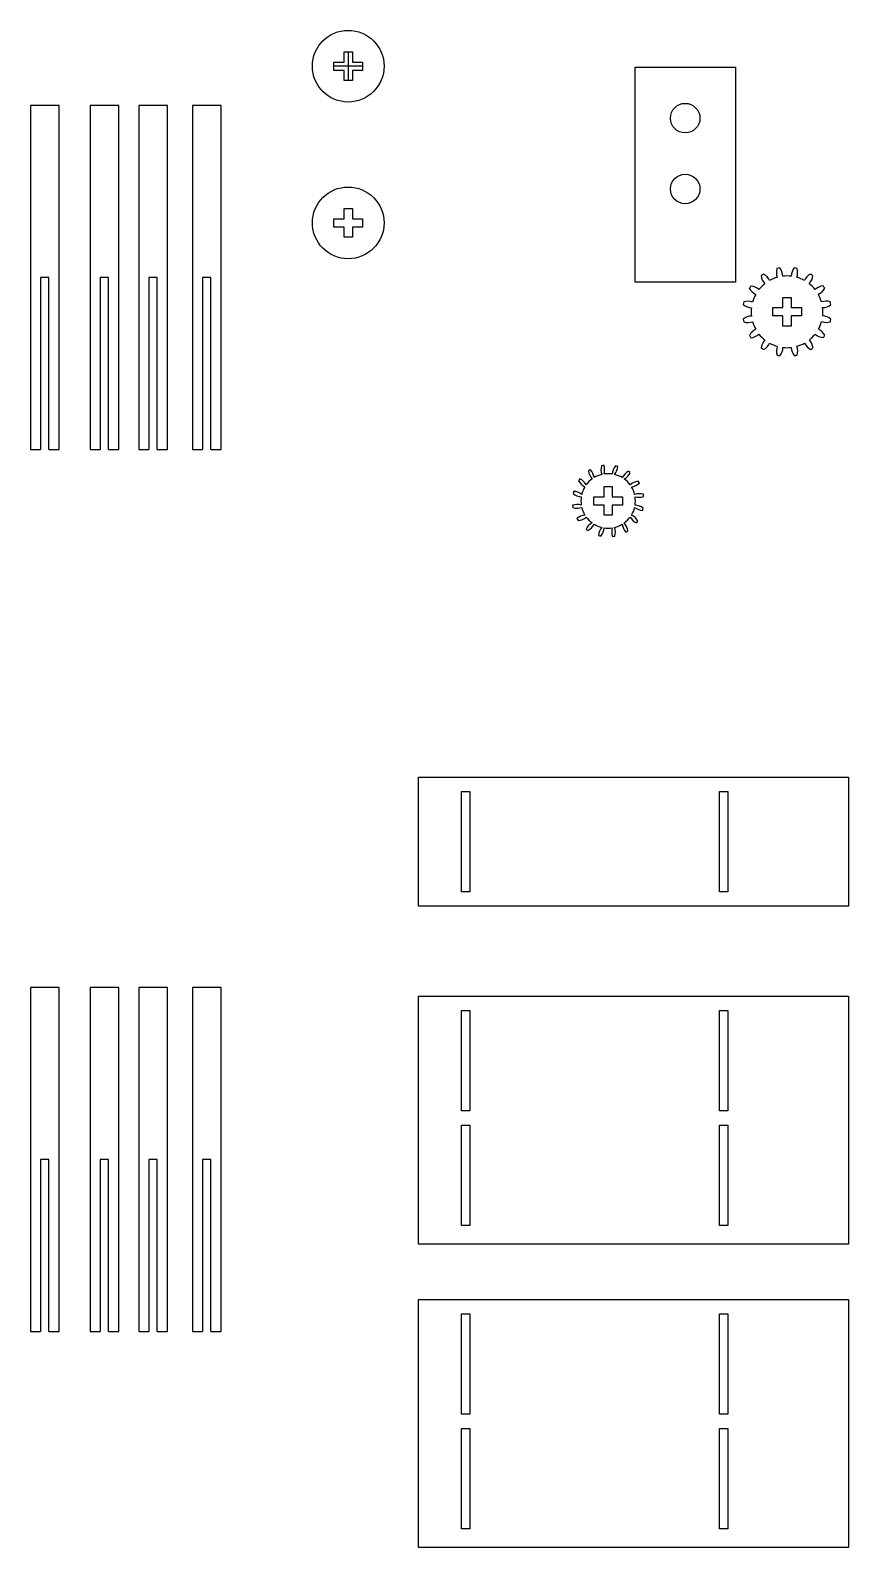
# Model space of a CAD drawing. Header units: millimetres. Extents: x 9580 to 14459, y 6196 to 7212.
# Drawn here: x 10253 to 10538, y 6349 to 6878 of the extents above; entities that cross this region are included whole.
import ezdxf

# ---------------------------------------------------------------- set-up
doc = ezdxf.new("R2010")
doc.units = ezdxf.units.MM

msp = doc.modelspace()

# ---------------------------------------------------------------- linework, layer by layer
for p, q in [((10363.48, 6870.33), (10363.48, 6860.33)), ((10368.48, 6865.33), (10358.48, 6865.33)), ((10262.62, 6851.67), (10252.62, 6851.67)), ((10252.62, 6851.67), (10252.62, 6731.67)), ((10262.62, 6731.67), (10262.62, 6851.67)), ((10283.44, 6851.67), (10273.44, 6851.67)), ((10273.44, 6851.67), (10273.44, 6731.67)), ((10283.44, 6731.67), (10283.44, 6851.67)), ((10300.41, 6851.67), (10290.41, 6851.67)), ((10290.41, 6851.67), (10290.41, 6731.67)), ((10300.41, 6731.67), (10300.41, 6851.67)), ((10319.15, 6851.67), (10309.15, 6851.67)), ((10309.15, 6851.67), (10309.15, 6731.67)), ((10319.15, 6731.67), (10319.15, 6851.67)), ((10259.07, 6791.67), (10256.17, 6791.67)), ((10256.17, 6791.67), (10256.17, 6731.67)), ((10259.07, 6731.67), (10259.07, 6791.67)), ((10279.89, 6791.67), (10276.99, 6791.67)), ((10276.99, 6791.67), (10276.99, 6731.67)), ((10279.89, 6731.67), (10279.89, 6791.67)), ((10296.86, 6791.67), (10293.96, 6791.67)), ((10293.96, 6791.67), (10293.96, 6731.67)), ((10296.86, 6731.67), (10296.86, 6791.67)), ((10315.6, 6791.67), (10312.7, 6791.67)), ((10312.7, 6791.67), (10312.7, 6731.67)), ((10315.6, 6731.67), (10315.6, 6791.67)), ((10252.62, 6731.67), (10256.17, 6731.67)), ((10259.07, 6731.67), (10262.62, 6731.67)), ((10273.44, 6731.67), (10276.99, 6731.67)), ((10279.89, 6731.67), (10283.44, 6731.67)), ((10290.41, 6731.67), (10293.96, 6731.67)), ((10296.86, 6731.67), (10300.41, 6731.67)), ((10309.15, 6731.67), (10312.7, 6731.67)), ((10315.6, 6731.67), (10319.15, 6731.67)), ((10262.62, 6544.08), (10252.62, 6544.08)), ((10252.62, 6544.08), (10252.62, 6424.08)), ((10262.62, 6424.08), (10262.62, 6544.08)), ((10283.44, 6544.08), (10273.44, 6544.08)), ((10273.44, 6544.08), (10273.44, 6424.08)), ((10283.44, 6424.08), (10283.44, 6544.08)), ((10300.41, 6544.08), (10290.41, 6544.08)), ((10290.41, 6544.08), (10290.41, 6424.08)), ((10300.41, 6424.08), (10300.41, 6544.08)), ((10319.15, 6544.08), (10309.15, 6544.08)), ((10309.15, 6544.08), (10309.15, 6424.08)), ((10319.15, 6424.08), (10319.15, 6544.08)), ((10259.07, 6484.08), (10256.17, 6484.08)), ((10256.17, 6484.08), (10256.17, 6424.08)), ((10259.07, 6424.08), (10259.07, 6484.08)), ((10279.89, 6484.08), (10276.99, 6484.08)), ((10276.99, 6484.08), (10276.99, 6424.08)), ((10279.89, 6424.08), (10279.89, 6484.08)), ((10296.86, 6484.08), (10293.96, 6484.08)), ((10293.96, 6484.08), (10293.96, 6424.08)), ((10296.86, 6424.08), (10296.86, 6484.08)), ((10315.6, 6484.08), (10312.7, 6484.08)), ((10312.7, 6484.08), (10312.7, 6424.08)), ((10315.6, 6424.08), (10315.6, 6484.08)), ((10252.62, 6424.08), (10256.17, 6424.08)), ((10259.07, 6424.08), (10262.62, 6424.08)), ((10273.44, 6424.08), (10276.99, 6424.08)), ((10279.89, 6424.08), (10283.44, 6424.08)), ((10290.41, 6424.08), (10293.96, 6424.08)), ((10296.86, 6424.08), (10300.41, 6424.08)), ((10309.15, 6424.08), (10312.7, 6424.08)), ((10315.6, 6424.08), (10319.15, 6424.08))]:
    msp.add_line(p, q)
for points in [[(10362.03, 6866.78), (10362.03, 6870.33), (10364.93, 6870.33), (10364.93, 6866.78)], [(10362.03, 6863.88), (10358.48, 6863.88), (10358.48, 6866.78), (10362.03, 6866.78)], [(10364.93, 6863.88), (10364.93, 6860.33), (10362.03, 6860.33), (10362.03, 6863.88)], [(10364.93, 6866.78), (10368.48, 6866.78), (10368.48, 6863.88), (10364.93, 6863.88)], [(10362.03, 6812.13), (10362.03, 6815.68), (10364.93, 6815.68), (10364.93, 6812.13)], [(10362.03, 6809.23), (10358.48, 6809.23), (10358.48, 6812.13), (10362.03, 6812.13)], [(10364.93, 6812.13), (10368.48, 6812.13), (10368.48, 6809.23), (10364.93, 6809.23)], [(10364.93, 6809.23), (10364.93, 6805.68), (10362.03, 6805.68), (10362.03, 6809.23)], [(10515.08, 6781.12), (10515.08, 6784.67), (10517.98, 6784.67), (10517.98, 6781.12)], [(10515.08, 6778.22), (10511.53, 6778.22), (10511.53, 6781.12), (10515.08, 6781.12)], [(10517.98, 6778.22), (10517.98, 6774.67), (10515.08, 6774.67), (10515.08, 6778.22)], [(10517.98, 6781.12), (10521.53, 6781.12), (10521.53, 6778.22), (10517.98, 6778.22)], [(10452.69, 6712.28), (10449.14, 6712.28), (10449.14, 6715.18), (10452.69, 6715.18)], [(10452.69, 6715.18), (10452.69, 6718.73), (10455.59, 6718.73), (10455.59, 6715.18)], [(10455.59, 6715.18), (10459.14, 6715.18), (10459.14, 6712.28), (10455.59, 6712.28)], [(10455.59, 6712.28), (10455.59, 6708.73), (10452.69, 6708.73), (10452.69, 6712.28)]]:
    msp.add_lwpolyline(points)
for points in [[(10463.51, 6865.02), (10498.51, 6865.02), (10498.51, 6790.02), (10463.51, 6790.02)], [(10388.01, 6617.43), (10538.01, 6617.43), (10538.01, 6572.43), (10388.01, 6572.43)], [(10405.91, 6612.43), (10405.91, 6577.43), (10403.01, 6577.43), (10403.01, 6612.43)], [(10495.91, 6612.43), (10495.91, 6577.43), (10493.01, 6577.43), (10493.01, 6612.43)], [(10388.01, 6540.99), (10538.01, 6540.99), (10538.01, 6454.48), (10388.01, 6454.48)], [(10405.91, 6535.99), (10405.91, 6500.99), (10403.01, 6500.99), (10403.01, 6535.99)], [(10495.91, 6535.99), (10495.91, 6500.99), (10493.01, 6500.99), (10493.01, 6535.99)], [(10405.91, 6495.99), (10405.91, 6460.99), (10403.01, 6460.99), (10403.01, 6495.99)], [(10495.91, 6495.99), (10495.91, 6460.99), (10493.01, 6460.99), (10493.01, 6495.99)], [(10388.01, 6435.21), (10538.01, 6435.21), (10538.01, 6348.7), (10388.01, 6348.7)], [(10405.91, 6430.21), (10405.91, 6395.21), (10403.01, 6395.21), (10403.01, 6430.21)], [(10495.91, 6430.21), (10495.91, 6395.21), (10493.01, 6395.21), (10493.01, 6430.21)], [(10405.91, 6390.21), (10405.91, 6355.21), (10403.01, 6355.21), (10403.01, 6390.21)], [(10495.91, 6390.21), (10495.91, 6355.21), (10493.01, 6355.21), (10493.01, 6390.21)]]:
    msp.add_lwpolyline(points, close=True)
for centre, radius in [((10363.48, 6865.33), 12.5), ((10481.01, 6847.22), 5.15), ((10481.01, 6822.52), 5.15), ((10363.48, 6810.68), 12.5)]:
    msp.add_circle(centre, radius)
for centre, radius, start, end in [((10517.78, 6793.39), 4.98, 163.9558, 200.0233), ((10516.53, 6779.67), 15.5, 99.4808, 103.1936), ((10510.13, 6791.86), 4.94, 2.5708, 38.8164), ((10522.93, 6791.87), 4.98, 141.4558, 177.5233), ((10516.53, 6779.67), 15.5, 76.9808, 80.6936), ((10515.28, 6793.38), 4.94, 340.0708, 16.3164), ((10516.53, 6779.67), 15.5, 144.4808, 148.1936), ((10503.38, 6783.76), 4.94, 47.5708, 83.8164), ((10516.53, 6779.67), 12.5, 128.418, 141.7408), ((10516.53, 6779.67), 15.5, 121.9808, 125.6936), ((10512.43, 6792.82), 4.98, 186.4558, 222.5233), ((10505.95, 6788.48), 4.94, 25.0708, 61.3164), ((10516.53, 6779.67), 12.5, 105.918, 119.2408), ((10516.53, 6779.67), 12.5, 83.418, 96.7408), ((10516.53, 6779.67), 12.5, 60.918, 74.2408), ((10527.11, 6788.49), 4.98, 118.9558, 155.0233), ((10520.62, 6792.81), 4.94, 317.5708, 353.8164), ((10516.53, 6779.67), 12.5, 38.418, 51.7408), ((10516.53, 6779.67), 15.5, 54.4808, 58.1936), ((10529.69, 6783.77), 4.98, 96.4558, 132.5233), ((10516.53, 6779.67), 15.5, 31.9808, 35.6936), ((10507.71, 6790.25), 4.98, 208.9558, 245.0233), ((10516.53, 6779.67), 12.5, 150.918, 164.2408), ((10525.34, 6790.25), 4.94, 295.0708, 331.3164), ((10516.53, 6779.67), 12.5, 15.918, 29.2408), ((10530.25, 6778.42), 4.98, 73.9558, 110.0233), ((10516.53, 6779.67), 15.5, 166.9808, 170.6936), ((10504.33, 6786.07), 4.98, 231.4558, 267.5233), ((10504.34, 6773.26), 4.94, 92.5708, 128.8164), ((10502.81, 6778.42), 4.94, 70.0708, 106.3164), ((10516.53, 6779.67), 12.5, 173.418, 186.7408), ((10528.72, 6786.07), 4.94, 272.5708, 308.8164), ((10516.53, 6779.67), 12.5, 353.418, 6.7408), ((10528.73, 6773.26), 4.98, 51.4558, 87.5233), ((10516.53, 6779.67), 15.5, 9.4808, 13.1936), ((10516.53, 6779.67), 15.5, 189.4808, 193.1936), ((10502.8, 6780.91), 4.98, 253.9558, 290.0233), ((10507.71, 6769.09), 4.94, 115.0708, 151.3164), ((10516.53, 6779.67), 12.5, 195.918, 209.2408), ((10516.53, 6779.67), 12.5, 330.918, 344.2408), ((10525.35, 6769.08), 4.98, 28.9558, 65.0233), ((10530.24, 6780.92), 4.94, 250.0708, 286.3164), ((10516.53, 6779.67), 15.5, 346.9808, 350.6936), ((10516.53, 6779.67), 15.5, 211.9808, 215.6936), ((10503.37, 6775.57), 4.98, 276.4558, 312.5233), ((10516.53, 6779.67), 12.5, 218.418, 231.7408), ((10512.43, 6766.52), 4.94, 137.5708, 173.8164), ((10505.94, 6770.84), 4.98, 298.9558, 335.0233), ((10516.53, 6779.67), 12.5, 240.918, 254.2408), ((10517.78, 6765.95), 4.94, 160.0708, 196.3164), ((10516.53, 6779.67), 12.5, 285.918, 299.2408), ((10515.28, 6765.94), 4.98, 343.9558, 20.0233), ((10527.11, 6770.85), 4.94, 205.0708, 241.3164), ((10516.53, 6779.67), 12.5, 308.418, 321.7408), ((10520.63, 6766.51), 4.98, 6.4558, 42.5233), ((10529.68, 6775.57), 4.94, 227.5708, 263.8164), ((10516.53, 6779.67), 15.5, 324.4808, 328.1936), ((10516.53, 6779.67), 15.5, 234.4808, 238.1936), ((10516.53, 6779.67), 15.5, 256.9808, 260.6936), ((10510.12, 6767.46), 4.98, 321.4558, 357.5233), ((10516.53, 6779.67), 12.5, 263.418, 276.7408), ((10522.93, 6767.47), 4.94, 182.5708, 218.8164), ((10516.53, 6779.67), 15.5, 279.4808, 283.1936), ((10516.53, 6779.67), 15.5, 301.9808, 305.6936), ((10456.59, 6724.58), 4.98, 163.2619, 198.9972), ((10454.14, 6713.73), 12.5, 97.0077, 100.6658), ((10447.91, 6724.51), 4.98, 343.7794, 19.0694), ((10460.56, 6722.81), 4.98, 140.7619, 176.4972), ((10452.5, 6726.07), 4.98, 321.2794, 356.5694), ((10454.14, 6713.73), 12.5, 74.5077, 78.1658), ((10454.14, 6713.73), 12.5, 142.0077, 145.6658), ((10448.2, 6723.13), 4.98, 208.2619, 243.9972), ((10442.11, 6716.94), 4.98, 28.7794, 64.0694), ((10454.14, 6713.73), 9.5, 126.2205, 143.7795), ((10454.14, 6713.73), 12.5, 119.5077, 123.1658), ((10452.25, 6724.69), 4.98, 185.7619, 221.4972), ((10444.25, 6721.3), 4.98, 6.2794, 41.5694), ((10454.14, 6713.73), 9.5, 103.7205, 121.2795), ((10454.14, 6713.73), 9.5, 81.2205, 98.7795), ((10454.14, 6713.73), 9.5, 58.7205, 76.2795), ((10463.55, 6719.66), 4.98, 118.2619, 153.9972), ((10457.35, 6725.75), 4.98, 298.7794, 334.0694), ((10454.14, 6713.73), 9.5, 36.2205, 53.7795), ((10454.14, 6713.73), 12.5, 52.0077, 55.6658), ((10465.1, 6715.61), 4.98, 95.7619, 131.4972), ((10461.71, 6723.61), 4.98, 276.2794, 311.5694), ((10454.14, 6713.73), 12.5, 29.5077, 33.1658), ((10454.14, 6713.73), 12.5, 164.5077, 168.1658), ((10445.05, 6720.15), 4.98, 230.7619, 266.4972), ((10441.79, 6712.09), 4.98, 51.2794, 86.5694), ((10454.14, 6713.73), 9.5, 171.2205, 188.7795), ((10454.14, 6713.73), 9.5, 148.7205, 166.2795), ((10454.14, 6713.73), 9.5, 13.7205, 31.2795), ((10464.99, 6711.27), 4.98, 73.2619, 108.9972), ((10464.92, 6719.96), 4.98, 253.7794, 289.0694), ((10454.14, 6713.73), 9.5, 351.2205, 8.7795), ((10454.14, 6713.73), 12.5, 7.0077, 10.6658), ((10443.36, 6707.49), 4.98, 73.7794, 109.0694), ((10454.14, 6713.73), 12.5, 187.0077, 190.6658), ((10443.29, 6716.18), 4.98, 253.2619, 288.9972), ((10454.14, 6713.73), 9.5, 193.7205, 211.2795), ((10454.14, 6713.73), 9.5, 328.7205, 346.2795), ((10466.48, 6715.36), 4.98, 231.2794, 266.5694), ((10463.22, 6707.31), 4.98, 50.7619, 86.4972), ((10454.14, 6713.73), 12.5, 344.5077, 348.1658), ((10446.56, 6703.84), 4.98, 96.2794, 131.5694), ((10454.14, 6713.73), 12.5, 209.5077, 213.1658), ((10443.17, 6711.84), 4.98, 275.7619, 311.4972), ((10450.92, 6701.7), 4.98, 118.7794, 154.0694), ((10454.14, 6713.73), 9.5, 216.2205, 233.7795), ((10444.73, 6707.79), 4.98, 298.2619, 333.9972), ((10454.14, 6713.73), 9.5, 238.7205, 256.2795), ((10455.77, 6701.38), 4.98, 141.2794, 176.5694), ((10447.72, 6704.64), 4.98, 320.7619, 356.4972), ((10454.14, 6713.73), 9.5, 261.2205, 278.7795), ((10460.37, 6702.95), 4.98, 163.7794, 199.0694), ((10454.14, 6713.73), 9.5, 283.7205, 301.2795), ((10451.68, 6702.88), 4.98, 343.2619, 18.9972), ((10464.02, 6706.15), 4.98, 186.2794, 221.5694), ((10454.14, 6713.73), 9.5, 306.2205, 323.7795), ((10456.02, 6702.76), 4.98, 5.7619, 41.4972), ((10466.17, 6710.51), 4.98, 208.7794, 244.0694), ((10460.07, 6704.32), 4.98, 28.2619, 63.9972), ((10454.14, 6713.73), 12.5, 322.0077, 325.6658), ((10454.14, 6713.73), 12.5, 232.0077, 235.6658), ((10454.14, 6713.73), 12.5, 254.5077, 258.1658), ((10454.14, 6713.73), 12.5, 277.0077, 280.6658), ((10454.14, 6713.73), 12.5, 299.5077, 303.1658)]:
    msp.add_arc(centre, radius, start, end)

doc.saveas('drawing.dxf')
